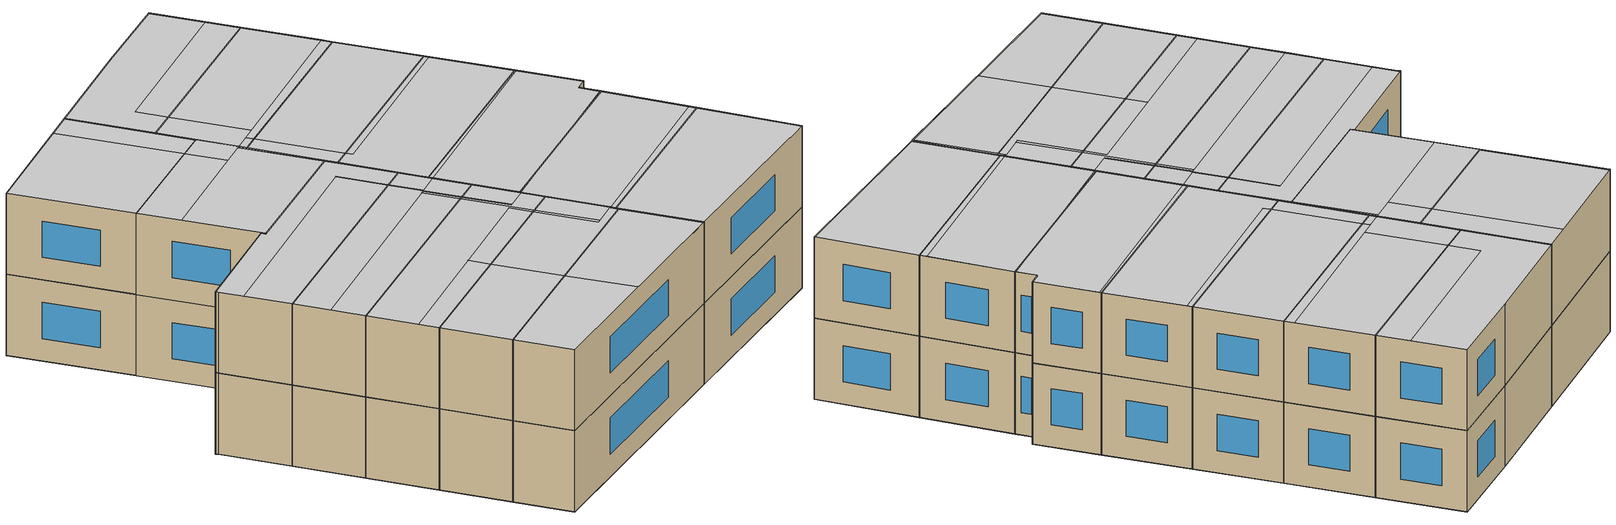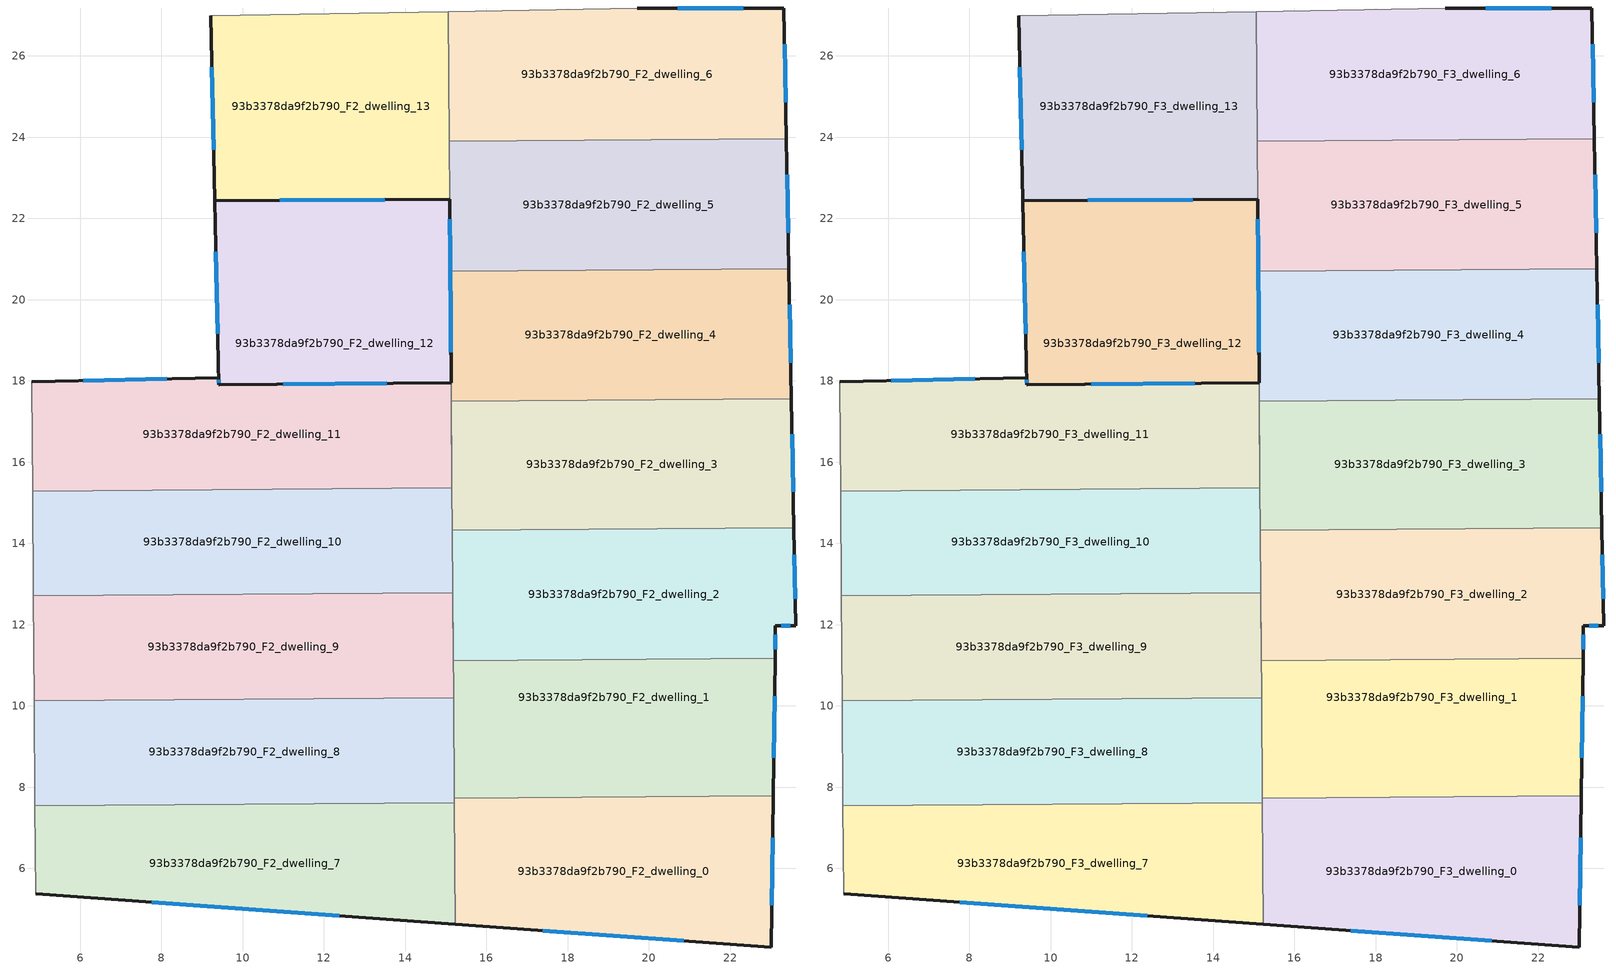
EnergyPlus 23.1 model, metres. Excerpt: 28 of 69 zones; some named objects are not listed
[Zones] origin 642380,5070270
93b3378da9f2b790_F2_dwelling_0
 floor to 93b3378da9f2b790_F1_dwelling_0 (EU_floor_Construction): 23.01,4.06 23.06,7.79 15.21,7.73 15.23,4.62 z6
 wall outside (EU_wall_Construction): 23.06,7.79 23.01,4.06 15.23,4.62 z6:9
 wall to 93b3378da9f2b790_F2_dwelling_1 (EU_wall_Construction): 15.21,7.73 23.06,7.79 z6:9
 wall to 93b3378da9f2b790_F2_dwelling_7 (EU_wall_Construction): 15.23,4.62 15.21,7.62 z6:9
 wall to 93b3378da9f2b790_F2_dwelling_8 (EU_wall_Construction): 15.21,7.62 15.21,7.73 z6:9
 window (EU_Window_Construction): 23.05,6.76 23.03,5.09 / 20.86,4.22 17.39,4.47 z6.83:8.17
93b3378da9f2b790_F2_dwelling_1
 floor to 93b3378da9f2b790_F1_dwelling_1 (EU_floor_Construction): 23.06,7.79 23.11,11.17 15.19,11.11 15.17,12.68 15.21,7.73 z6
 wall outside (EU_wall_Construction): 23.11,11.17 23.06,7.79 z6:9
 wall to 93b3378da9f2b790_F2_dwelling_2 (EU_wall_Construction): 15.17,12.68 15.19,11.11 23.11,11.17 z6:9
 wall to 93b3378da9f2b790_F2_dwelling_9 (EU_wall_Construction): 15.19,10.2 15.17,12.68 z6:9
 wall to 93b3378da9f2b790_F2_dwelling_8 (EU_wall_Construction): 15.21,7.73 15.19,10.2 z6:9
 window (EU_Window_Construction): 23.09,10.23 23.07,8.72 z6.83:8.17
93b3378da9f2b790_F2_dwelling_10
 floor to 93b3378da9f2b790_F1_dwelling_10 (EU_floor_Construction): 15.17,12.79 15.15,15.37 4.82,15.29 4.84,12.71 z6
 wall to 93b3378da9f2b790_F2_dwelling_9 (EU_wall_Construction): 15.17,12.79 4.84,12.71 z6:9
 wall adiabatic (EU_wall_Construction): 4.84,12.71 4.82,15.29 z6:9
 wall to 93b3378da9f2b790_F2_dwelling_11 (EU_wall_Construction): 4.82,15.29 15.15,15.37 z6:9
 wall to 93b3378da9f2b790_F2_dwelling_3 (EU_wall_Construction): 15.15,15.37 15.16,14.32 z6:9
 wall to 93b3378da9f2b790_F2_dwelling_2 (EU_wall_Construction): 15.16,14.32 15.17,12.79 z6:9
93b3378da9f2b790_F2_dwelling_11
 floor to 93b3378da9f2b790_F1_dwelling_11 (EU_floor_Construction): 15.15,15.37 15.13,17.95 9.41,17.91 9.41,18.08 4.81,17.98 4.81,17.87 4.82,15.29 z6
 wall outside (EU_wall_Construction): 4.81,17.98 9.41,18.08 9.41,17.91 15.13,17.95 z6:9
 wall adiabatic (EU_wall_Construction): 4.82,15.29 4.81,17.87 4.81,17.98 z6:9
 wall to 93b3378da9f2b790_F2_dwelling_12 (EU_wall_Construction): 15.13,17.95 15.15,15.37 z6:9
 window (EU_Window_Construction): 6.08,18.01 8.13,18.05 / 9.41,18.03 9.41,17.96 / 11,17.92 13.55,17.94 z6.83:8.17
93b3378da9f2b790_F2_dwelling_12
 floor to 93b3378da9f2b790_F1_dwelling_12 (EU_floor_Construction): 15.15,15.37 15.1,22.48 9.31,22.43 9.42,17.91 15.13,17.95 z6
 wall outside (EU_wall_Construction): 9.42,17.91 15.13,17.95 15.1,22.48 9.31,22.43 9.41,17.91 z6:9
 wall to 93b3378da9f2b790_F2_dwelling_4 (EU_wall_Construction): 15.13,17.95 15.14,17.5 z6:9
 wall to 93b3378da9f2b790_F2_dwelling_3 (EU_wall_Construction): 15.14,17.5 15.15,15.37 z6:9
 window (EU_Window_Construction): 11,17.92 13.55,17.94 / 13.5,22.47 10.91,22.45 / 9.34,21.18 9.38,19.16 / 15.12,19.21 15.11,21.23 z6.83:8.17
93b3378da9f2b790_F2_dwelling_13
 floor to 93b3378da9f2b790_F1_dwelling_13 (EU_floor_Construction): 15.1,22.48 15.06,27.09 9.21,26.99 9.31,22.43 z6
 wall outside (EU_wall_Construction): 15.1,22.48 9.31,22.43 9.21,26.99 z6:9
 wall adiabatic (EU_wall_Construction): 9.21,26.99 15.06,27.09 z6:9
 wall to 93b3378da9f2b790_F2_dwelling_6 (EU_wall_Construction): 15.06,27.09 15.09,23.9 z6:9
 wall to 93b3378da9f2b790_F2_dwelling_5 (EU_wall_Construction): 15.09,23.9 15.1,22.48 z6:9
 window (EU_Window_Construction): 13.5,22.47 10.91,22.45 / 9.28,23.69 9.24,25.73 z6.83:8.17
93b3378da9f2b790_F2_dwelling_2
 floor to 93b3378da9f2b790_F1_dwelling_2 (EU_floor_Construction): 23.11,11.17 23.12,11.97 23.62,11.97 23.57,14.39 15.16,14.32 15.19,11.11 z6
 wall outside (EU_wall_Construction): 23.57,14.39 23.62,11.97 23.12,11.97 23.11,11.17 z6:9
 wall to 93b3378da9f2b790_F2_dwelling_3 (EU_wall_Construction): 15.16,14.32 23.57,14.39 z6:9
 wall to 93b3378da9f2b790_F2_dwelling_9 (EU_wall_Construction): 15.17,12.68 15.17,12.79 z6:9
 window (EU_Window_Construction): 23.58,13.72 23.6,12.64 / 23.48,11.97 23.25,11.97 / 23.11,11.75 23.11,11.39 z6.83:8.17
93b3378da9f2b790_F2_dwelling_3
 floor to 93b3378da9f2b790_F1_dwelling_3 (EU_floor_Construction): 23.57,14.39 23.51,17.57 15.14,17.5 15.16,14.32 z6
 wall outside (EU_wall_Construction): 23.51,17.57 23.57,14.39 z6:9
 wall to 93b3378da9f2b790_F2_dwelling_4 (EU_wall_Construction): 15.14,17.5 23.51,17.57 z6:9
 window (EU_Window_Construction): 23.52,16.69 23.55,15.27 z6.83:8.17
93b3378da9f2b790_F2_dwelling_4
 floor to 93b3378da9f2b790_F1_dwelling_4 (EU_floor_Construction): 23.51,17.57 23.45,20.76 15.11,20.7 15.14,17.5 z6
 wall outside (EU_wall_Construction): 23.45,20.76 23.51,17.57 / 15.13,17.95 15.11,20.7 z6:9
 wall to 93b3378da9f2b790_F2_dwelling_5 (EU_wall_Construction): 15.11,20.7 23.45,20.76 z6:9
 window (EU_Window_Construction): 23.46,19.87 23.49,18.45 / 15.13,18.71 15.12,19.94 z6.83:8.17
93b3378da9f2b790_F2_dwelling_5
 floor to 93b3378da9f2b790_F1_dwelling_5 (EU_floor_Construction): 23.45,20.76 23.38,23.96 15.09,23.9 15.11,20.7 z6
 wall outside (EU_wall_Construction): 23.38,23.96 23.45,20.76 / 15.11,20.7 15.1,22.48 z6:9
 wall to 93b3378da9f2b790_F2_dwelling_6 (EU_wall_Construction): 15.09,23.9 23.38,23.96 z6:9
 window (EU_Window_Construction): 23.4,23.08 23.43,21.65 / 15.11,21.19 15.1,21.98 z6.83:8.17
93b3378da9f2b790_F2_dwelling_6
 floor to 93b3378da9f2b790_F1_dwelling_6 (EU_floor_Construction): 23.38,23.96 23.32,27.18 19.72,27.18 15.06,27.09 15.09,23.9 z6
 wall outside (EU_wall_Construction): 19.72,27.18 23.32,27.18 23.38,23.96 z6:9
 wall adiabatic (EU_wall_Construction): 15.06,27.09 19.72,27.18 z6:9
 window (EU_Window_Construction): 23.34,26.29 23.37,24.86 / 20.72,27.18 22.32,27.18 z6.83:8.17
93b3378da9f2b790_F2_dwelling_7
 floor to 93b3378da9f2b790_F1_dwelling_7 (EU_floor_Construction): 15.23,4.62 15.21,7.62 4.88,7.54 4.9,5.37 z6
 wall outside (EU_wall_Construction): 15.23,4.62 4.9,5.37 z6:9
 wall adiabatic (EU_wall_Construction): 4.9,5.37 4.88,7.54 z6:9
 wall to 93b3378da9f2b790_F2_dwelling_8 (EU_wall_Construction): 4.88,7.54 15.21,7.62 z6:9
 window (EU_Window_Construction): 12.37,4.83 7.76,5.16 z6.83:8.17
93b3378da9f2b790_F2_dwelling_8
 floor to 93b3378da9f2b790_F1_dwelling_8 (EU_floor_Construction): 15.21,7.62 15.19,10.2 4.86,10.12 4.88,7.54 z6
 wall adiabatic (EU_wall_Construction): 4.88,7.54 4.86,10.12 z6:9
 wall to 93b3378da9f2b790_F2_dwelling_9 (EU_wall_Construction): 4.86,10.12 15.19,10.2 z6:9
93b3378da9f2b790_F2_dwelling_9
 floor to 93b3378da9f2b790_F1_dwelling_9 (EU_floor_Construction): 15.19,10.2 15.17,12.79 4.84,12.71 4.86,10.12 z6
 wall adiabatic (EU_wall_Construction): 4.86,10.12 4.84,12.71 z6:9
93b3378da9f2b790_F3_dwelling_0
 floor to 93b3378da9f2b790_F2_dwelling_0 (EU_floor_Construction): 23.01,4.06 23.06,7.79 15.21,7.73 15.23,4.62 z9
 wall outside (EU_wall_Construction): 23.06,7.79 23.01,4.06 15.23,4.62 z9:12
 wall to 93b3378da9f2b790_F3_dwelling_1 (EU_wall_Construction): 15.21,7.73 23.06,7.79 z9:12
 wall to 93b3378da9f2b790_F3_dwelling_7 (EU_wall_Construction): 15.23,4.62 15.21,7.62 z9:12
 wall to 93b3378da9f2b790_F3_dwelling_8 (EU_wall_Construction): 15.21,7.62 15.21,7.73 z9:12
 window (EU_Window_Construction): 23.05,6.76 23.03,5.09 / 20.86,4.22 17.39,4.47 z9.83:11.17
 ceiling adiabatic (EU_roof_Construction): 23.06,7.79 23.01,4.06 15.23,4.62 15.21,7.73 z12
93b3378da9f2b790_F3_dwelling_1
 floor to 93b3378da9f2b790_F2_dwelling_1 (EU_floor_Construction): 23.06,7.79 23.11,11.17 15.19,11.11 15.17,12.68 15.21,7.73 z9
 wall outside (EU_wall_Construction): 23.11,11.17 23.06,7.79 z9:12
 wall to 93b3378da9f2b790_F3_dwelling_2 (EU_wall_Construction): 15.17,12.68 15.19,11.11 23.11,11.17 z9:12
 wall to 93b3378da9f2b790_F3_dwelling_9 (EU_wall_Construction): 15.19,10.2 15.17,12.68 z9:12
 wall to 93b3378da9f2b790_F3_dwelling_8 (EU_wall_Construction): 15.21,7.73 15.19,10.2 z9:12
 window (EU_Window_Construction): 23.09,10.23 23.07,8.72 z9.83:11.17
 ceiling to 93b3378da9f2b790_F4_dwelling_4 (EU_floor_Construction): 23.11,11.17 23.07,8.06 15.21,7.91 15.19,11.06 19.12,11.14 z12
 ceiling to 93b3378da9f2b790_F4_dwelling_6 (EU_floor_Construction): 19.11,11.14 15.19,11.06 15.18,11.95 15.19,11.11 z12
 ceiling adiabatic (EU_roof_Construction): 23.07,8.06 23.06,7.79 15.21,7.73 15.21,7.91 z12
93b3378da9f2b790_F3_dwelling_10
 floor to 93b3378da9f2b790_F2_dwelling_10 (EU_floor_Construction): 15.17,12.79 15.15,15.37 4.82,15.29 4.84,12.71 z9
 wall to 93b3378da9f2b790_F3_dwelling_9 (EU_wall_Construction): 15.17,12.79 4.84,12.71 z9:12
 wall adiabatic (EU_wall_Construction): 4.84,12.71 4.82,15.29 z9:12
 wall to 93b3378da9f2b790_F3_dwelling_11 (EU_wall_Construction): 4.82,15.29 15.15,15.37 z9:12
 wall to 93b3378da9f2b790_F3_dwelling_3 (EU_wall_Construction): 15.15,15.37 15.16,14.32 z9:12
 wall to 93b3378da9f2b790_F3_dwelling_2 (EU_wall_Construction): 15.16,14.32 15.17,12.79 z9:12
 ceiling to 93b3378da9f2b790_F4_dwelling_5 (EU_floor_Construction): 14.15,15.36 14.2,12.78 14.16,12.78 14.13,14.12 14.01,14.12 4.84,13.94 4.83,15.29 z12
 ceiling to 93b3378da9f2b790_F4_dwelling_4 (EU_floor_Construction): 14.13,14.12 14.16,12.78 14.03,12.78 14.01,14.12 z12
 ceiling to 93b3378da9f2b790_F4_dwelling_3 (EU_floor_Construction): 14.01,14.12 14.03,12.78 4.85,12.71 4.84,13.94 z12
 ceiling to 93b3378da9f2b790_F4_dwelling_6 (EU_floor_Construction): 14.19,15.36 14.21,14.12 15.16,14.14 15.17,12.79 14.2,12.78 14.15,15.36 z12
 ceiling to 93b3378da9f2b790_F4_dwelling_7 (EU_floor_Construction): 15.13,15.37 15.16,14.14 14.21,14.12 14.19,15.36 z12
 ceiling to 93b3378da9f2b790_F4_dwelling_8 (EU_floor_Construction): 15.15,15.37 15.16,14.32 15.16,14.23 15.13,15.37 z12
93b3378da9f2b790_F3_dwelling_11
 floor to 93b3378da9f2b790_F2_dwelling_11 (EU_floor_Construction): 15.15,15.37 15.13,17.95 9.41,17.91 9.41,18.08 4.81,17.98 4.81,17.87 4.82,15.29 z9
 wall outside (EU_wall_Construction): 4.81,17.98 9.41,18.08 9.41,17.91 15.13,17.95 z9:12
 wall adiabatic (EU_wall_Construction): 4.82,15.29 4.81,17.87 4.81,17.98 z9:12
 wall to 93b3378da9f2b790_F3_dwelling_12 (EU_wall_Construction): 15.13,17.95 15.15,15.37 z9:12
 window (EU_Window_Construction): 6.08,18.01 8.13,18.05 / 9.41,18.03 9.41,17.96 / 11,17.92 13.55,17.94 z9.83:11.17
 ceiling to 93b3378da9f2b790_F4_dwelling_7 (EU_floor_Construction): 15.08,17.95 15.13,15.37 14.19,15.36 14.15,17.19 4.81,17.01 4.81,17.87 4.81,17.98 9.41,18.08 9.41,17.91 z12
 ceiling to 93b3378da9f2b790_F4_dwelling_5 (EU_floor_Construction): 14.11,17.19 14.15,15.36 4.83,15.29 4.81,17.01 z12
 ceiling to 93b3378da9f2b790_F4_dwelling_8 (EU_floor_Construction): 15.13,17.95 15.15,15.37 15.13,15.37 15.08,17.95 z12
 ceiling to 93b3378da9f2b790_F4_dwelling_6 (EU_floor_Construction): 14.15,17.19 14.19,15.36 14.15,15.36 14.11,17.19 z12
93b3378da9f2b790_F3_dwelling_12
 floor to 93b3378da9f2b790_F2_dwelling_12 (EU_floor_Construction): 15.15,15.37 15.1,22.48 9.31,22.43 9.42,17.91 15.13,17.95 z9
 wall outside (EU_wall_Construction): 9.42,17.91 15.13,17.95 15.1,22.48 9.31,22.43 9.41,17.91 z9:12
 wall to 93b3378da9f2b790_F3_dwelling_4 (EU_wall_Construction): 15.13,17.95 15.14,17.5 z9:12
 wall to 93b3378da9f2b790_F3_dwelling_3 (EU_wall_Construction): 15.14,17.5 15.15,15.37 z9:12
 window (EU_Window_Construction): 11,17.92 13.55,17.94 / 13.5,22.47 10.91,22.45 / 9.34,21.18 9.38,19.16 / 15.12,19.21 15.11,21.23 z9.83:11.17
 ceiling to 93b3378da9f2b790_F4_dwelling_12 (EU_floor_Construction): 15.1,22.48 15.11,20.97 14.03,20.95 14,22.47 z12
 ceiling to 93b3378da9f2b790_F4_dwelling_10 (EU_floor_Construction): 14,22.47 14.03,20.95 9.35,20.86 9.31,22.43 z12
 ceiling to 93b3378da9f2b790_F4_dwelling_7 (EU_floor_Construction): 15.02,20.97 15.08,17.95 9.42,17.91 9.35,20.86 z12
 ceiling to 93b3378da9f2b790_F4_dwelling_8 (EU_floor_Construction): 15.11,20.97 15.15,15.37 15.13,17.95 15.08,17.95 15.02,20.97 z12
93b3378da9f2b790_F3_dwelling_13
 floor to 93b3378da9f2b790_F2_dwelling_13 (EU_floor_Construction): 15.1,22.48 15.06,27.09 9.21,26.99 9.31,22.43 z9
 wall outside (EU_wall_Construction): 15.1,22.48 9.31,22.43 9.21,26.99 z9:12
 wall adiabatic (EU_wall_Construction): 9.21,26.99 15.06,27.09 z9:12
 wall to 93b3378da9f2b790_F3_dwelling_6 (EU_wall_Construction): 15.06,27.09 15.09,23.9 z9:12
 wall to 93b3378da9f2b790_F3_dwelling_5 (EU_wall_Construction): 15.09,23.9 15.1,22.48 z9:12
 window (EU_Window_Construction): 13.5,22.47 10.91,22.45 / 9.28,23.69 9.24,25.73 z9.83:11.17
 ceiling to 93b3378da9f2b790_F4_dwelling_10 (EU_floor_Construction): 13.91,27.07 14,22.47 9.31,22.43 9.21,26.99 z12
 ceiling to 93b3378da9f2b790_F4_dwelling_12 (EU_floor_Construction): 15.06,27.09 15.1,22.48 14,22.47 13.91,27.07 z12
93b3378da9f2b790_F3_dwelling_2
 floor to 93b3378da9f2b790_F2_dwelling_2 (EU_floor_Construction): 23.11,11.17 23.12,11.97 23.62,11.97 23.57,14.39 15.16,14.32 15.19,11.11 z9
 wall outside (EU_wall_Construction): 23.57,14.39 23.62,11.97 23.12,11.97 23.11,11.17 z9:12
 wall to 93b3378da9f2b790_F3_dwelling_3 (EU_wall_Construction): 15.16,14.32 23.57,14.39 z9:12
 wall to 93b3378da9f2b790_F3_dwelling_9 (EU_wall_Construction): 15.17,12.68 15.17,12.79 z9:12
 window (EU_Window_Construction): 23.58,13.72 23.6,12.64 / 23.48,11.97 23.25,11.97 / 23.11,11.75 23.11,11.39 z9.83:11.17
 ceiling to 93b3378da9f2b790_F4_dwelling_6 (EU_floor_Construction): 23.57,14.31 23.62,11.97 23.12,11.97 23.11,11.22 19.11,11.14 15.19,11.11 15.16,14.14 z12
 ceiling to 93b3378da9f2b790_F4_dwelling_4 (EU_floor_Construction): 23.11,11.22 23.11,11.17 19.12,11.14 z12
 ceiling to 93b3378da9f2b790_F4_dwelling_8 (EU_floor_Construction): 23.57,14.39 23.57,14.31 15.16,14.14 15.16,14.32 z12
93b3378da9f2b790_F3_dwelling_3
 floor to 93b3378da9f2b790_F2_dwelling_3 (EU_floor_Construction): 23.57,14.39 23.51,17.57 15.14,17.5 15.16,14.32 z9
 wall outside (EU_wall_Construction): 23.51,17.57 23.57,14.39 z9:12
 wall to 93b3378da9f2b790_F3_dwelling_4 (EU_wall_Construction): 15.14,17.5 23.51,17.57 z9:12
 window (EU_Window_Construction): 23.52,16.69 23.55,15.27 z9.83:11.17
 ceiling to 93b3378da9f2b790_F4_dwelling_8 (EU_floor_Construction): 23.51,17.38 23.57,14.39 15.16,14.32 15.14,17.5 15.87,17.51 15.87,17.23 z12
 ceiling to 93b3378da9f2b790_F4_dwelling_9 (EU_floor_Construction): 23.51,17.57 23.51,17.38 15.87,17.23 15.87,17.51 z12
93b3378da9f2b790_F3_dwelling_4
 floor to 93b3378da9f2b790_F2_dwelling_4 (EU_floor_Construction): 23.51,17.57 23.45,20.76 15.11,20.7 15.14,17.5 z9
 wall outside (EU_wall_Construction): 23.45,20.76 23.51,17.57 / 15.13,17.95 15.11,20.7 z9:12
 wall to 93b3378da9f2b790_F3_dwelling_5 (EU_wall_Construction): 15.11,20.7 23.45,20.76 z9:12
 window (EU_Window_Construction): 23.46,19.87 23.49,18.45 / 15.13,18.71 15.12,19.94 z9.83:11.17
 ceiling to 93b3378da9f2b790_F4_dwelling_9 (EU_floor_Construction): 23.45,20.76 23.51,17.57 15.87,17.51 15.8,20.7 z12
 ceiling to 93b3378da9f2b790_F4_dwelling_8 (EU_floor_Construction): 15.8,20.7 15.87,17.51 15.14,17.5 15.11,20.7 z12
93b3378da9f2b790_F3_dwelling_5
 floor to 93b3378da9f2b790_F2_dwelling_5 (EU_floor_Construction): 23.45,20.76 23.38,23.96 15.09,23.9 15.11,20.7 z9
 wall outside (EU_wall_Construction): 23.38,23.96 23.45,20.76 / 15.11,20.7 15.1,22.48 z9:12
 wall to 93b3378da9f2b790_F3_dwelling_6 (EU_wall_Construction): 15.09,23.9 23.38,23.96 z9:12
 window (EU_Window_Construction): 23.4,23.08 23.43,21.65 / 15.11,21.19 15.1,21.98 z9.83:11.17
 ceiling to 93b3378da9f2b790_F4_dwelling_9 (EU_floor_Construction): 23.44,21.14 23.45,20.76 15.8,20.7 15.8,20.99 z12
 ceiling to 93b3378da9f2b790_F4_dwelling_12 (EU_floor_Construction): 16.33,23.91 16.39,21 15.11,20.97 15.09,23.9 z12
 ceiling adiabatic (EU_roof_Construction): 23.38,23.96 23.44,21.14 16.39,21 16.33,23.91 z12
 ceiling to 93b3378da9f2b790_F4_dwelling_8 (EU_floor_Construction): 15.8,20.99 15.8,20.7 15.11,20.7 15.11,20.97 z12
93b3378da9f2b790_F3_dwelling_6
 floor to 93b3378da9f2b790_F2_dwelling_6 (EU_floor_Construction): 23.38,23.96 23.32,27.18 19.72,27.18 15.06,27.09 15.09,23.9 z9
 wall outside (EU_wall_Construction): 19.72,27.18 23.32,27.18 23.38,23.96 z9:12
 wall adiabatic (EU_wall_Construction): 15.06,27.09 19.72,27.18 z9:12
 window (EU_Window_Construction): 23.34,26.29 23.37,24.86 / 20.72,27.18 22.32,27.18 z9.83:11.17
 ceiling to 93b3378da9f2b790_F4_dwelling_12 (EU_floor_Construction): 23.32,27.18 23.36,25.21 16.31,25.07 16.33,23.91 15.09,23.9 15.06,27.09 19.72,27.18 z12
 ceiling to 93b3378da9f2b790_F4_dwelling_11 (EU_floor_Construction): 23.36,25.21 23.38,23.96 16.33,23.91 16.31,25.07 z12
93b3378da9f2b790_F3_dwelling_7
 floor to 93b3378da9f2b790_F2_dwelling_7 (EU_floor_Construction): 15.23,4.62 15.21,7.62 4.88,7.54 4.9,5.37 z9
 wall outside (EU_wall_Construction): 15.23,4.62 4.9,5.37 z9:12
 wall adiabatic (EU_wall_Construction): 4.9,5.37 4.88,7.54 z9:12
 wall to 93b3378da9f2b790_F3_dwelling_8 (EU_wall_Construction): 4.88,7.54 15.21,7.62 z9:12
 window (EU_Window_Construction): 12.37,4.83 7.76,5.16 z9.83:11.17
 ceiling to 93b3378da9f2b790_F4_dwelling_2 (EU_floor_Construction): 15.11,7.62 15.17,4.63 9.96,5 9.91,7.58 z12
 ceiling to 93b3378da9f2b790_F4_dwelling_0 (EU_floor_Construction): 9.91,7.58 9.96,5 4.9,5.37 4.88,7.54 z12
 ceiling to 93b3378da9f2b790_F4_dwelling_1 (EU_floor_Construction): 15.21,7.62 15.23,4.62 15.17,4.63 15.11,7.62 z12
93b3378da9f2b790_F3_dwelling_8
 floor to 93b3378da9f2b790_F2_dwelling_8 (EU_floor_Construction): 15.21,7.62 15.19,10.2 4.86,10.12 4.88,7.54 z9
 wall adiabatic (EU_wall_Construction): 4.88,7.54 4.86,10.12 z9:12
 wall to 93b3378da9f2b790_F3_dwelling_9 (EU_wall_Construction): 4.86,10.12 15.19,10.2 z9:12
 ceiling to 93b3378da9f2b790_F4_dwelling_0 (EU_floor_Construction): 9.86,10.16 9.91,7.58 4.88,7.54 4.86,10.12 z12
 ceiling to 93b3378da9f2b790_F4_dwelling_2 (EU_floor_Construction): 13.96,10.19 14.01,7.88 15.11,7.91 15.11,7.62 9.91,7.58 9.86,10.16 z12
 ceiling to 93b3378da9f2b790_F4_dwelling_3 (EU_floor_Construction): 14.09,10.19 14.13,7.89 14.01,7.88 13.96,10.19 z12
 ceiling to 93b3378da9f2b790_F4_dwelling_4 (EU_floor_Construction): 15.19,10.2 15.21,7.91 14.13,7.89 14.09,10.19 z12
 ceiling to 93b3378da9f2b790_F4_dwelling_1 (EU_floor_Construction): 15.21,7.91 15.21,7.62 15.11,7.62 15.11,7.9 z12
93b3378da9f2b790_F3_dwelling_9
 floor to 93b3378da9f2b790_F2_dwelling_9 (EU_floor_Construction): 15.19,10.2 15.17,12.79 4.84,12.71 4.86,10.12 z9
 wall adiabatic (EU_wall_Construction): 4.86,10.12 4.84,12.71 z9:12
 ceiling to 93b3378da9f2b790_F4_dwelling_3 (EU_floor_Construction): 14.03,12.78 14.09,10.19 13.96,10.19 13.95,11.04 4.86,10.86 4.85,12.71 z12
 ceiling to 93b3378da9f2b790_F4_dwelling_0 (EU_floor_Construction): 9.85,10.95 9.86,10.16 4.86,10.12 4.86,10.86 z12
 ceiling to 93b3378da9f2b790_F4_dwelling_5 (EU_floor_Construction): 14.2,12.78 14.23,11.04 14.19,11.04 14.16,12.78 z12
 ceiling to 93b3378da9f2b790_F4_dwelling_2 (EU_floor_Construction): 13.95,11.04 13.96,10.19 9.86,10.16 9.85,10.95 z12
 ceiling to 93b3378da9f2b790_F4_dwelling_6 (EU_floor_Construction): 15.17,12.79 15.18,11.06 14.23,11.04 14.2,12.78 z12
 ceiling to 93b3378da9f2b790_F4_dwelling_4 (EU_floor_Construction): 14.16,12.78 14.19,11.04 15.18,11.06 15.19,10.2 14.09,10.19 14.03,12.78 z12
[Building]
EU S2 Campaign: North Axis=0; Terrain=City; Solar Distribution=FullExterior
[Site:Location]
Lyon-Bron: Latitude=45.75; Longitude=5; Time Zone=1; Elevation=198
[SizingPeriod:WeatherFileDays]
AnnualSizingPeriod: Begin Month=1; Begin Day of Month=1; End Month=12; End Day of Month=31; Day of Week for Start Day=Monday; Use Weather File Daylight Saving Period=No; Use Weather File Rain and Snow Indicators=No
[MATERIAL]
EU_InternalMass_Material: Roughness=MediumRough; Thickness=0.1; Conductivity=1; Density=1800; Specific Heat=900; Thermal Absorptance=0.9; Solar Absorptance=0.7; Visible Absorptance=0.7
[MATERIAL:NOMASS] Roughness=MediumRough; Thermal Absorptance=0.9; Solar Absorptance=0.7; Visible Absorptance=0.7
Name | Thermal Resistance
EU_wall_NoMass | 1.97775
EU_roof_NoMass | 1.81626
EU_floor_NoMass | 1.84812
[WINDOWMATERIAL:SIMPLEGLAZINGSYSTEM]
EU_Window_SimpleGlazing: UFactor=3.27502; Solar Heat Gain Coefficient=0.76; Visible Transmittance=0.76
[CONSTRUCTION]
EU_wall_Construction: EU_wall_NoMass
EU_roof_Construction: EU_roof_NoMass
EU_floor_Construction: EU_floor_NoMass
EU_InternalMass_Construction: EU_InternalMass_Material
EU_Window_Construction: EU_Window_SimpleGlazing
[ZONE] Type=1; Multiplier=1; Ceiling Height=autocalculate; Floor Area=autocalculate; Part of Total Floor Area=Yes
Name | Volume
93b3378da9f2b790_F2_dwelling_0; 93b3378da9f2b790_F3_dwelling_0; 93b3378da9f2b790_F2_dwelling_8; 93b3378da9f2b790_F3_dwelling_8 | 80.0251
93b3378da9f2b790_F2_dwelling_1; 93b3378da9f2b790_F3_dwelling_1 | 80.0156
93b3378da9f2b790_F2_dwelling_10; 93b3378da9f2b790_F3_dwelling_10 | 80.0281
93b3378da9f2b790_F2_dwelling_11; 93b3378da9f2b790_F3_dwelling_11 | 81.9272
93b3378da9f2b790_F2_dwelling_12; 93b3378da9f2b790_F3_dwelling_12 | 78.0967
93b3378da9f2b790_F2_dwelling_13; 93b3378da9f2b790_F3_dwelling_13; 93b3378da9f2b790_F2_dwelling_9; 93b3378da9f2b790_F3_dwelling_9 | 80.0244
93b3378da9f2b790_F2_dwelling_2; 93b3378da9f2b790_F3_dwelling_2 | 80.0405
93b3378da9f2b790_F2_dwelling_3; 93b3378da9f2b790_F3_dwelling_3 | 79.9988
93b3378da9f2b790_F2_dwelling_4; 93b3378da9f2b790_F3_dwelling_4 | 80.0295
93b3378da9f2b790_F2_dwelling_5; 93b3378da9f2b790_F3_dwelling_5 | 80.0076
93b3378da9f2b790_F2_dwelling_6; 93b3378da9f2b790_F3_dwelling_6 | 80.0332
93b3378da9f2b790_F2_dwelling_7; 93b3378da9f2b790_F3_dwelling_7 | 80.0273
[INTERNALMASS] Construction=EU_InternalMass_Construction
Name | Zone or ZoneList | Surface Area
93b3378da9f2b790_F2_dwelling_0_EU_InternalMass | 93b3378da9f2b790_F2_dwelling_0 | 26.6751
93b3378da9f2b790_F2_dwelling_1_EU_InternalMass | 93b3378da9f2b790_F2_dwelling_1 | 26.6738
93b3378da9f2b790_F2_dwelling_2_EU_InternalMass | 93b3378da9f2b790_F2_dwelling_2 | 26.6802
93b3378da9f2b790_F2_dwelling_3_EU_InternalMass | 93b3378da9f2b790_F2_dwelling_3 | 26.6662
93b3378da9f2b790_F2_dwelling_4_EU_InternalMass | 93b3378da9f2b790_F2_dwelling_4 | 26.6764
93b3378da9f2b790_F2_dwelling_5_EU_InternalMass | 93b3378da9f2b790_F2_dwelling_5 | 26.669
93b3378da9f2b790_F2_dwelling_6_EU_InternalMass | 93b3378da9f2b790_F2_dwelling_6 | 26.6776
93b3378da9f2b790_F2_dwelling_7_EU_InternalMass | 93b3378da9f2b790_F2_dwelling_7 | 26.6757
93b3378da9f2b790_F2_dwelling_8_EU_InternalMass | 93b3378da9f2b790_F2_dwelling_8 | 26.6749
93b3378da9f2b790_F2_dwelling_9_EU_InternalMass | 93b3378da9f2b790_F2_dwelling_9 | 26.6749
93b3378da9f2b790_F2_dwelling_10_EU_InternalMass | 93b3378da9f2b790_F2_dwelling_10 | 26.6762
93b3378da9f2b790_F2_dwelling_11_EU_InternalMass | 93b3378da9f2b790_F2_dwelling_11 | 27.3092
93b3378da9f2b790_F2_dwelling_12_EU_InternalMass | 93b3378da9f2b790_F2_dwelling_12 | 26.0445
93b3378da9f2b790_F2_dwelling_13_EU_InternalMass | 93b3378da9f2b790_F2_dwelling_13 | 26.6766
93b3378da9f2b790_F3_dwelling_0_EU_InternalMass | 93b3378da9f2b790_F3_dwelling_0 | 26.6751
93b3378da9f2b790_F3_dwelling_1_EU_InternalMass | 93b3378da9f2b790_F3_dwelling_1 | 26.6738
93b3378da9f2b790_F3_dwelling_2_EU_InternalMass | 93b3378da9f2b790_F3_dwelling_2 | 26.6802
93b3378da9f2b790_F3_dwelling_3_EU_InternalMass | 93b3378da9f2b790_F3_dwelling_3 | 26.6662
93b3378da9f2b790_F3_dwelling_4_EU_InternalMass | 93b3378da9f2b790_F3_dwelling_4 | 26.6764
93b3378da9f2b790_F3_dwelling_5_EU_InternalMass | 93b3378da9f2b790_F3_dwelling_5 | 26.669
93b3378da9f2b790_F3_dwelling_6_EU_InternalMass | 93b3378da9f2b790_F3_dwelling_6 | 26.6776
93b3378da9f2b790_F3_dwelling_7_EU_InternalMass | 93b3378da9f2b790_F3_dwelling_7 | 26.6757
93b3378da9f2b790_F3_dwelling_8_EU_InternalMass | 93b3378da9f2b790_F3_dwelling_8 | 26.6749
93b3378da9f2b790_F3_dwelling_9_EU_InternalMass | 93b3378da9f2b790_F3_dwelling_9 | 26.6749
93b3378da9f2b790_F3_dwelling_10_EU_InternalMass | 93b3378da9f2b790_F3_dwelling_10 | 26.6762
93b3378da9f2b790_F3_dwelling_11_EU_InternalMass | 93b3378da9f2b790_F3_dwelling_11 | 27.3092
93b3378da9f2b790_F3_dwelling_12_EU_InternalMass | 93b3378da9f2b790_F3_dwelling_12 | 26.0445
93b3378da9f2b790_F3_dwelling_13_EU_InternalMass | 93b3378da9f2b790_F3_dwelling_13 | 26.6766
[OTHEREQUIPMENT] Fuel Type=Electricity; Design Level Calculation Method=Watts/Area; Power per Zone Floor Area=1; Fraction Latent=0; Fraction Radiant=0; Fraction Lost=0; Carbon Dioxide Generation Rate=0; EndUse Subcategory=EU_Step8_InternalGains
Name | Zone or ZoneList or Space or SpaceList | Schedule
EU_Step8_InternalGain_93b3378da9f2b790_F2_dwelling_0_f000 | 93b3378da9f2b790_F2_dwelling_0 | EU_Step8_GainSchedule_93b3378da9f2b790_F2_dwelling_0_f000
EU_Step8_InternalGain_93b3378da9f2b790_F2_dwelling_1_f000 | 93b3378da9f2b790_F2_dwelling_1 | EU_Step8_GainSchedule_93b3378da9f2b790_F2_dwelling_1_f000
EU_Step8_InternalGain_93b3378da9f2b790_F2_dwelling_2_f000 | 93b3378da9f2b790_F2_dwelling_2 | EU_Step8_GainSchedule_93b3378da9f2b790_F2_dwelling_2_f000
EU_Step8_InternalGain_93b3378da9f2b790_F2_dwelling_3_f000 | 93b3378da9f2b790_F2_dwelling_3 | EU_Step8_GainSchedule_93b3378da9f2b790_F2_dwelling_3_f000
EU_Step8_InternalGain_93b3378da9f2b790_F2_dwelling_4_f000 | 93b3378da9f2b790_F2_dwelling_4 | EU_Step8_GainSchedule_93b3378da9f2b790_F2_dwelling_4_f000
EU_Step8_InternalGain_93b3378da9f2b790_F2_dwelling_5_f000 | 93b3378da9f2b790_F2_dwelling_5 | EU_Step8_GainSchedule_93b3378da9f2b790_F2_dwelling_5_f000
EU_Step8_InternalGain_93b3378da9f2b790_F2_dwelling_6_f000 | 93b3378da9f2b790_F2_dwelling_6 | EU_Step8_GainSchedule_93b3378da9f2b790_F2_dwelling_6_f000
EU_Step8_InternalGain_93b3378da9f2b790_F2_dwelling_7_f000 | 93b3378da9f2b790_F2_dwelling_7 | EU_Step8_GainSchedule_93b3378da9f2b790_F2_dwelling_7_f000
EU_Step8_InternalGain_93b3378da9f2b790_F2_dwelling_8_f000 | 93b3378da9f2b790_F2_dwelling_8 | EU_Step8_GainSchedule_93b3378da9f2b790_F2_dwelling_8_f000
EU_Step8_InternalGain_93b3378da9f2b790_F2_dwelling_9_f000 | 93b3378da9f2b790_F2_dwelling_9 | EU_Step8_GainSchedule_93b3378da9f2b790_F2_dwelling_9_f000
EU_Step8_InternalGain_93b3378da9f2b790_F2_dwelling_10_f000 | 93b3378da9f2b790_F2_dwelling_10 | EU_Step8_GainSchedule_93b3378da9f2b790_F2_dwelling_10_f000
EU_Step8_InternalGain_93b3378da9f2b790_F2_dwelling_11_f000 | 93b3378da9f2b790_F2_dwelling_11 | EU_Step8_GainSchedule_93b3378da9f2b790_F2_dwelling_11_f000
EU_Step8_InternalGain_93b3378da9f2b790_F2_dwelling_12_f000 | 93b3378da9f2b790_F2_dwelling_12 | EU_Step8_GainSchedule_93b3378da9f2b790_F2_dwelling_12_f000
EU_Step8_InternalGain_93b3378da9f2b790_F2_dwelling_13_f000 | 93b3378da9f2b790_F2_dwelling_13 | EU_Step8_GainSchedule_93b3378da9f2b790_F2_dwelling_13_f000
EU_Step8_InternalGain_93b3378da9f2b790_F3_dwelling_0_f000 | 93b3378da9f2b790_F3_dwelling_0 | EU_Step8_GainSchedule_93b3378da9f2b790_F3_dwelling_0_f000
EU_Step8_InternalGain_93b3378da9f2b790_F3_dwelling_1_f000 | 93b3378da9f2b790_F3_dwelling_1 | EU_Step8_GainSchedule_93b3378da9f2b790_F3_dwelling_1_f000
EU_Step8_InternalGain_93b3378da9f2b790_F3_dwelling_2_f000 | 93b3378da9f2b790_F3_dwelling_2 | EU_Step8_GainSchedule_93b3378da9f2b790_F3_dwelling_2_f000
EU_Step8_InternalGain_93b3378da9f2b790_F3_dwelling_3_f000 | 93b3378da9f2b790_F3_dwelling_3 | EU_Step8_GainSchedule_93b3378da9f2b790_F3_dwelling_3_f000
EU_Step8_InternalGain_93b3378da9f2b790_F3_dwelling_4_f000 | 93b3378da9f2b790_F3_dwelling_4 | EU_Step8_GainSchedule_93b3378da9f2b790_F3_dwelling_4_f000
EU_Step8_InternalGain_93b3378da9f2b790_F3_dwelling_5_f000 | 93b3378da9f2b790_F3_dwelling_5 | EU_Step8_GainSchedule_93b3378da9f2b790_F3_dwelling_5_f000
EU_Step8_InternalGain_93b3378da9f2b790_F3_dwelling_6_f000 | 93b3378da9f2b790_F3_dwelling_6 | EU_Step8_GainSchedule_93b3378da9f2b790_F3_dwelling_6_f000
EU_Step8_InternalGain_93b3378da9f2b790_F3_dwelling_7_f000 | 93b3378da9f2b790_F3_dwelling_7 | EU_Step8_GainSchedule_93b3378da9f2b790_F3_dwelling_7_f000
EU_Step8_InternalGain_93b3378da9f2b790_F3_dwelling_8_f000 | 93b3378da9f2b790_F3_dwelling_8 | EU_Step8_GainSchedule_93b3378da9f2b790_F3_dwelling_8_f000
EU_Step8_InternalGain_93b3378da9f2b790_F3_dwelling_9_f000 | 93b3378da9f2b790_F3_dwelling_9 | EU_Step8_GainSchedule_93b3378da9f2b790_F3_dwelling_9_f000
EU_Step8_InternalGain_93b3378da9f2b790_F3_dwelling_10_f000 | 93b3378da9f2b790_F3_dwelling_10 | EU_Step8_GainSchedule_93b3378da9f2b790_F3_dwelling_10_f000
EU_Step8_InternalGain_93b3378da9f2b790_F3_dwelling_11_f000 | 93b3378da9f2b790_F3_dwelling_11 | EU_Step8_GainSchedule_93b3378da9f2b790_F3_dwelling_11_f000
EU_Step8_InternalGain_93b3378da9f2b790_F3_dwelling_12_f000 | 93b3378da9f2b790_F3_dwelling_12 | EU_Step8_GainSchedule_93b3378da9f2b790_F3_dwelling_12_f000
EU_Step8_InternalGain_93b3378da9f2b790_F3_dwelling_13_f000 | 93b3378da9f2b790_F3_dwelling_13 | EU_Step8_GainSchedule_93b3378da9f2b790_F3_dwelling_13_f000
[ZONEVENTILATION:DESIGNFLOWRATE] Schedule=EU_AlwaysOn; Design Flow Rate Calculation Method=AirChanges/Hour; Air Changes per Hour=0.759424; Ventilation Type=Natural; Fan Pressure Rise=0; Fan Total Efficiency=1; Constant Term Coefficient=1; Temperature Term Coefficient=0; Velocity Term Coefficient=0; Velocity Squared Term Coefficient=0; Minimum Indoor Temperature=-100; Maximum Indoor Temperature=100; Delta Temperature=-100; Minimum Outdoor Temperature=-100; Maximum Outdoor Temperature=100; Maximum Wind Speed=40
Name | Zone or ZoneList or Space or SpaceList
EU_ConstantAir_93b3378da9f2b790_F2_dwelling_0 | 93b3378da9f2b790_F2_dwelling_0
EU_ConstantAir_93b3378da9f2b790_F2_dwelling_1 | 93b3378da9f2b790_F2_dwelling_1
EU_ConstantAir_93b3378da9f2b790_F2_dwelling_2 | 93b3378da9f2b790_F2_dwelling_2
EU_ConstantAir_93b3378da9f2b790_F2_dwelling_3 | 93b3378da9f2b790_F2_dwelling_3
EU_ConstantAir_93b3378da9f2b790_F2_dwelling_4 | 93b3378da9f2b790_F2_dwelling_4
EU_ConstantAir_93b3378da9f2b790_F2_dwelling_5 | 93b3378da9f2b790_F2_dwelling_5
EU_ConstantAir_93b3378da9f2b790_F2_dwelling_6 | 93b3378da9f2b790_F2_dwelling_6
EU_ConstantAir_93b3378da9f2b790_F2_dwelling_7 | 93b3378da9f2b790_F2_dwelling_7
EU_ConstantAir_93b3378da9f2b790_F2_dwelling_8 | 93b3378da9f2b790_F2_dwelling_8
EU_ConstantAir_93b3378da9f2b790_F2_dwelling_9 | 93b3378da9f2b790_F2_dwelling_9
EU_ConstantAir_93b3378da9f2b790_F2_dwelling_10 | 93b3378da9f2b790_F2_dwelling_10
EU_ConstantAir_93b3378da9f2b790_F2_dwelling_11 | 93b3378da9f2b790_F2_dwelling_11
EU_ConstantAir_93b3378da9f2b790_F2_dwelling_12 | 93b3378da9f2b790_F2_dwelling_12
EU_ConstantAir_93b3378da9f2b790_F2_dwelling_13 | 93b3378da9f2b790_F2_dwelling_13
EU_ConstantAir_93b3378da9f2b790_F3_dwelling_0 | 93b3378da9f2b790_F3_dwelling_0
EU_ConstantAir_93b3378da9f2b790_F3_dwelling_1 | 93b3378da9f2b790_F3_dwelling_1
EU_ConstantAir_93b3378da9f2b790_F3_dwelling_2 | 93b3378da9f2b790_F3_dwelling_2
EU_ConstantAir_93b3378da9f2b790_F3_dwelling_3 | 93b3378da9f2b790_F3_dwelling_3
EU_ConstantAir_93b3378da9f2b790_F3_dwelling_4 | 93b3378da9f2b790_F3_dwelling_4
EU_ConstantAir_93b3378da9f2b790_F3_dwelling_5 | 93b3378da9f2b790_F3_dwelling_5
EU_ConstantAir_93b3378da9f2b790_F3_dwelling_6 | 93b3378da9f2b790_F3_dwelling_6
EU_ConstantAir_93b3378da9f2b790_F3_dwelling_7 | 93b3378da9f2b790_F3_dwelling_7
EU_ConstantAir_93b3378da9f2b790_F3_dwelling_8 | 93b3378da9f2b790_F3_dwelling_8
EU_ConstantAir_93b3378da9f2b790_F3_dwelling_9 | 93b3378da9f2b790_F3_dwelling_9
EU_ConstantAir_93b3378da9f2b790_F3_dwelling_10 | 93b3378da9f2b790_F3_dwelling_10
EU_ConstantAir_93b3378da9f2b790_F3_dwelling_11 | 93b3378da9f2b790_F3_dwelling_11
EU_ConstantAir_93b3378da9f2b790_F3_dwelling_12 | 93b3378da9f2b790_F3_dwelling_12
EU_ConstantAir_93b3378da9f2b790_F3_dwelling_13 | 93b3378da9f2b790_F3_dwelling_13
[HVACTEMPLATE:ZONE:IDEALLOADSAIRSYSTEM] System Availability Schedule=EU_AlwaysOn; Maximum Heating Supply Air Temperature=50; Minimum Cooling Supply Air Temperature=13; Maximum Heating Supply Air Humidity Ratio=0.0156; Minimum Cooling Supply Air Humidity Ratio=0.0077; Heating Limit=NoLimit; Cooling Limit=NoLimit; Heating Availability Schedule=EU_AlwaysOn; Cooling Availability Schedule=EU_CoolingOff; Dehumidification Control Type=ConstantSensibleHeatRatio; Cooling Sensible Heat Ratio=0.7; Dehumidification Setpoint=60; Humidification Control Type=None; Humidification Setpoint=30; Outdoor Air Method=None; Outdoor Air Flow Rate per Person=0.00944; Outdoor Air Flow Rate per Zone Floor Area=0; Outdoor Air Flow Rate per Zone=0; Demand Controlled Ventilation Type=None; Outdoor Air Economizer Type=NoEconomizer; Heat Recovery Type=None; Sensible Heat Recovery Effectiveness=0.7; Latent Heat Recovery Effectiveness=0.65
Name | Template Thermostat
93b3378da9f2b790_F2_dwelling_0 | EU_HeatOnly_93b3378da9f2b790_F2_dwelling_0
93b3378da9f2b790_F2_dwelling_1 | EU_HeatOnly_93b3378da9f2b790_F2_dwelling_1
93b3378da9f2b790_F2_dwelling_2 | EU_HeatOnly_93b3378da9f2b790_F2_dwelling_2
93b3378da9f2b790_F2_dwelling_3 | EU_HeatOnly_93b3378da9f2b790_F2_dwelling_3
93b3378da9f2b790_F2_dwelling_4 | EU_HeatOnly_93b3378da9f2b790_F2_dwelling_4
93b3378da9f2b790_F2_dwelling_5 | EU_HeatOnly_93b3378da9f2b790_F2_dwelling_5
93b3378da9f2b790_F2_dwelling_6 | EU_HeatOnly_93b3378da9f2b790_F2_dwelling_6
93b3378da9f2b790_F2_dwelling_7 | EU_HeatOnly_93b3378da9f2b790_F2_dwelling_7
93b3378da9f2b790_F2_dwelling_8 | EU_HeatOnly_93b3378da9f2b790_F2_dwelling_8
93b3378da9f2b790_F2_dwelling_9 | EU_HeatOnly_93b3378da9f2b790_F2_dwelling_9
93b3378da9f2b790_F2_dwelling_10 | EU_HeatOnly_93b3378da9f2b790_F2_dwelling_10
93b3378da9f2b790_F2_dwelling_11 | EU_HeatOnly_93b3378da9f2b790_F2_dwelling_11
93b3378da9f2b790_F2_dwelling_12 | EU_HeatOnly_93b3378da9f2b790_F2_dwelling_12
93b3378da9f2b790_F2_dwelling_13 | EU_HeatOnly_93b3378da9f2b790_F2_dwelling_13
93b3378da9f2b790_F3_dwelling_0 | EU_HeatOnly_93b3378da9f2b790_F3_dwelling_0
93b3378da9f2b790_F3_dwelling_1 | EU_HeatOnly_93b3378da9f2b790_F3_dwelling_1
93b3378da9f2b790_F3_dwelling_2 | EU_HeatOnly_93b3378da9f2b790_F3_dwelling_2
93b3378da9f2b790_F3_dwelling_3 | EU_HeatOnly_93b3378da9f2b790_F3_dwelling_3
93b3378da9f2b790_F3_dwelling_4 | EU_HeatOnly_93b3378da9f2b790_F3_dwelling_4
93b3378da9f2b790_F3_dwelling_5 | EU_HeatOnly_93b3378da9f2b790_F3_dwelling_5
93b3378da9f2b790_F3_dwelling_6 | EU_HeatOnly_93b3378da9f2b790_F3_dwelling_6
93b3378da9f2b790_F3_dwelling_7 | EU_HeatOnly_93b3378da9f2b790_F3_dwelling_7
93b3378da9f2b790_F3_dwelling_8 | EU_HeatOnly_93b3378da9f2b790_F3_dwelling_8
93b3378da9f2b790_F3_dwelling_9 | EU_HeatOnly_93b3378da9f2b790_F3_dwelling_9
93b3378da9f2b790_F3_dwelling_10 | EU_HeatOnly_93b3378da9f2b790_F3_dwelling_10
93b3378da9f2b790_F3_dwelling_11 | EU_HeatOnly_93b3378da9f2b790_F3_dwelling_11
93b3378da9f2b790_F3_dwelling_12 | EU_HeatOnly_93b3378da9f2b790_F3_dwelling_12
93b3378da9f2b790_F3_dwelling_13 | EU_HeatOnly_93b3378da9f2b790_F3_dwelling_13
[SIZING:ZONE] Zone Cooling Design Supply Air Temperature Input Method=SupplyAirTemperature; Zone Cooling Design Supply Air Temperature=13; Zone Heating Design Supply Air Temperature Input Method=SupplyAirTemperature; Zone Heating Design Supply Air Temperature=50; Zone Cooling Design Supply Air Humidity Ratio=0.008; Zone Heating Design Supply Air Humidity Ratio=0.008; Cooling Design Air Flow Method=DesignDay; Cooling Design Air Flow Rate=0; Cooling Minimum Air Flow per Zone Floor Area=0.000762; Cooling Minimum Air Flow=0; Cooling Minimum Air Flow Fraction=0.2; Heating Design Air Flow Method=DesignDay; Heating Design Air Flow Rate=0; Heating Maximum Air Flow per Zone Floor Area=0.002032; Heating Maximum Air Flow=0.141576; Heating Maximum Air Flow Fraction=0.3; Account for Dedicated Outdoor Air System=No; Dedicated Outdoor Air System Control Strategy=NeutralSupplyAir; Dedicated Outdoor Air Low Setpoint Temperature for Design=autosize; Dedicated Outdoor Air High Setpoint Temperature for Design=autosize; Zone Load Sizing Method=Sensible Load Only No Latent Load; Zone Latent Cooling Design Supply Air Humidity Ratio Input Method=HumidityRatioDifference; Zone Cooling Design Supply Air Humidity Ratio Difference=0.005; Zone Latent Heating Design Supply Air Humidity Ratio Input Method=HumidityRatioDifference; Zone Humidification Design Supply Air Humidity Ratio Difference=0.005
93b3378da9f2b790_F2_dwelling_0; 93b3378da9f2b790_F2_dwelling_1; 93b3378da9f2b790_F2_dwelling_2; 93b3378da9f2b790_F2_dwelling_3; 93b3378da9f2b790_F2_dwelling_4; 93b3378da9f2b790_F2_dwelling_5; 93b3378da9f2b790_F2_dwelling_6; 93b3378da9f2b790_F2_dwelling_7; 93b3378da9f2b790_F2_dwelling_8; 93b3378da9f2b790_F2_dwelling_9; 93b3378da9f2b790_F2_dwelling_10; 93b3378da9f2b790_F2_dwelling_11; 93b3378da9f2b790_F2_dwelling_12; 93b3378da9f2b790_F2_dwelling_13; 93b3378da9f2b790_F3_dwelling_0; 93b3378da9f2b790_F3_dwelling_1; 93b3378da9f2b790_F3_dwelling_2; 93b3378da9f2b790_F3_dwelling_3; 93b3378da9f2b790_F3_dwelling_4; 93b3378da9f2b790_F3_dwelling_5; 93b3378da9f2b790_F3_dwelling_6; 93b3378da9f2b790_F3_dwelling_7; 93b3378da9f2b790_F3_dwelling_8; 93b3378da9f2b790_F3_dwelling_9; 93b3378da9f2b790_F3_dwelling_10; 93b3378da9f2b790_F3_dwelling_11; 93b3378da9f2b790_F3_dwelling_12; 93b3378da9f2b790_F3_dwelling_13
[SCHEDULE:CONSTANT]
Name | Hourly Value
EU_AlwaysOn | 1
EU_CoolingOff | 0
[SCHEDULE:FILE] Column Number=1; Rows to Skip at Top=0; Number of Hours of Data=8760; Column Separator=Comma; Interpolate to Timestep=No; Minutes per Item=60; Adjust Schedule for Daylight Savings=Yes
Name | File
EU_Step8_GainSchedule_93b3378da9f2b790_F2_dwelling_0_f000 | ../../schedules/93b3378da9f2b790/93b3378da9f2b790_F2_dwelling_0_f000_gain.csv
EU_Step8_GainSchedule_93b3378da9f2b790_F2_dwelling_1_f000 | ../../schedules/93b3378da9f2b790/93b3378da9f2b790_F2_dwelling_1_f000_gain.csv
EU_Step8_GainSchedule_93b3378da9f2b790_F2_dwelling_2_f000 | ../../schedules/93b3378da9f2b790/93b3378da9f2b790_F2_dwelling_2_f000_gain.csv
EU_Step8_GainSchedule_93b3378da9f2b790_F2_dwelling_3_f000 | ../../schedules/93b3378da9f2b790/93b3378da9f2b790_F2_dwelling_3_f000_gain.csv
EU_Step8_GainSchedule_93b3378da9f2b790_F2_dwelling_4_f000 | ../../schedules/93b3378da9f2b790/93b3378da9f2b790_F2_dwelling_4_f000_gain.csv
EU_Step8_GainSchedule_93b3378da9f2b790_F2_dwelling_5_f000 | ../../schedules/93b3378da9f2b790/93b3378da9f2b790_F2_dwelling_5_f000_gain.csv
EU_Step8_GainSchedule_93b3378da9f2b790_F2_dwelling_6_f000 | ../../schedules/93b3378da9f2b790/93b3378da9f2b790_F2_dwelling_6_f000_gain.csv
EU_Step8_GainSchedule_93b3378da9f2b790_F2_dwelling_7_f000 | ../../schedules/93b3378da9f2b790/93b3378da9f2b790_F2_dwelling_7_f000_gain.csv
EU_Step8_GainSchedule_93b3378da9f2b790_F2_dwelling_8_f000 | ../../schedules/93b3378da9f2b790/93b3378da9f2b790_F2_dwelling_8_f000_gain.csv
EU_Step8_GainSchedule_93b3378da9f2b790_F2_dwelling_9_f000 | ../../schedules/93b3378da9f2b790/93b3378da9f2b790_F2_dwelling_9_f000_gain.csv
EU_Step8_GainSchedule_93b3378da9f2b790_F2_dwelling_10_f000 | ../../schedules/93b3378da9f2b790/93b3378da9f2b790_F2_dwelling_10_f000_gain.csv
EU_Step8_GainSchedule_93b3378da9f2b790_F2_dwelling_11_f000 | ../../schedules/93b3378da9f2b790/93b3378da9f2b790_F2_dwelling_11_f000_gain.csv
EU_Step8_GainSchedule_93b3378da9f2b790_F2_dwelling_12_f000 | ../../schedules/93b3378da9f2b790/93b3378da9f2b790_F2_dwelling_12_f000_gain.csv
EU_Step8_GainSchedule_93b3378da9f2b790_F2_dwelling_13_f000 | ../../schedules/93b3378da9f2b790/93b3378da9f2b790_F2_dwelling_13_f000_gain.csv
EU_Step8_GainSchedule_93b3378da9f2b790_F3_dwelling_0_f000 | ../../schedules/93b3378da9f2b790/93b3378da9f2b790_F3_dwelling_0_f000_gain.csv
EU_Step8_GainSchedule_93b3378da9f2b790_F3_dwelling_1_f000 | ../../schedules/93b3378da9f2b790/93b3378da9f2b790_F3_dwelling_1_f000_gain.csv
EU_Step8_GainSchedule_93b3378da9f2b790_F3_dwelling_2_f000 | ../../schedules/93b3378da9f2b790/93b3378da9f2b790_F3_dwelling_2_f000_gain.csv
EU_Step8_GainSchedule_93b3378da9f2b790_F3_dwelling_3_f000 | ../../schedules/93b3378da9f2b790/93b3378da9f2b790_F3_dwelling_3_f000_gain.csv
EU_Step8_GainSchedule_93b3378da9f2b790_F3_dwelling_4_f000 | ../../schedules/93b3378da9f2b790/93b3378da9f2b790_F3_dwelling_4_f000_gain.csv
EU_Step8_GainSchedule_93b3378da9f2b790_F3_dwelling_5_f000 | ../../schedules/93b3378da9f2b790/93b3378da9f2b790_F3_dwelling_5_f000_gain.csv
EU_Step8_GainSchedule_93b3378da9f2b790_F3_dwelling_6_f000 | ../../schedules/93b3378da9f2b790/93b3378da9f2b790_F3_dwelling_6_f000_gain.csv
EU_Step8_GainSchedule_93b3378da9f2b790_F3_dwelling_7_f000 | ../../schedules/93b3378da9f2b790/93b3378da9f2b790_F3_dwelling_7_f000_gain.csv
EU_Step8_GainSchedule_93b3378da9f2b790_F3_dwelling_8_f000 | ../../schedules/93b3378da9f2b790/93b3378da9f2b790_F3_dwelling_8_f000_gain.csv
EU_Step8_GainSchedule_93b3378da9f2b790_F3_dwelling_9_f000 | ../../schedules/93b3378da9f2b790/93b3378da9f2b790_F3_dwelling_9_f000_gain.csv
EU_Step8_GainSchedule_93b3378da9f2b790_F3_dwelling_10_f000 | ../../schedules/93b3378da9f2b790/93b3378da9f2b790_F3_dwelling_10_f000_gain.csv
EU_Step8_GainSchedule_93b3378da9f2b790_F3_dwelling_11_f000 | ../../schedules/93b3378da9f2b790/93b3378da9f2b790_F3_dwelling_11_f000_gain.csv
EU_Step8_GainSchedule_93b3378da9f2b790_F3_dwelling_12_f000 | ../../schedules/93b3378da9f2b790/93b3378da9f2b790_F3_dwelling_12_f000_gain.csv
EU_Step8_GainSchedule_93b3378da9f2b790_F3_dwelling_13_f000 | ../../schedules/93b3378da9f2b790/93b3378da9f2b790_F3_dwelling_13_f000_gain.csv
